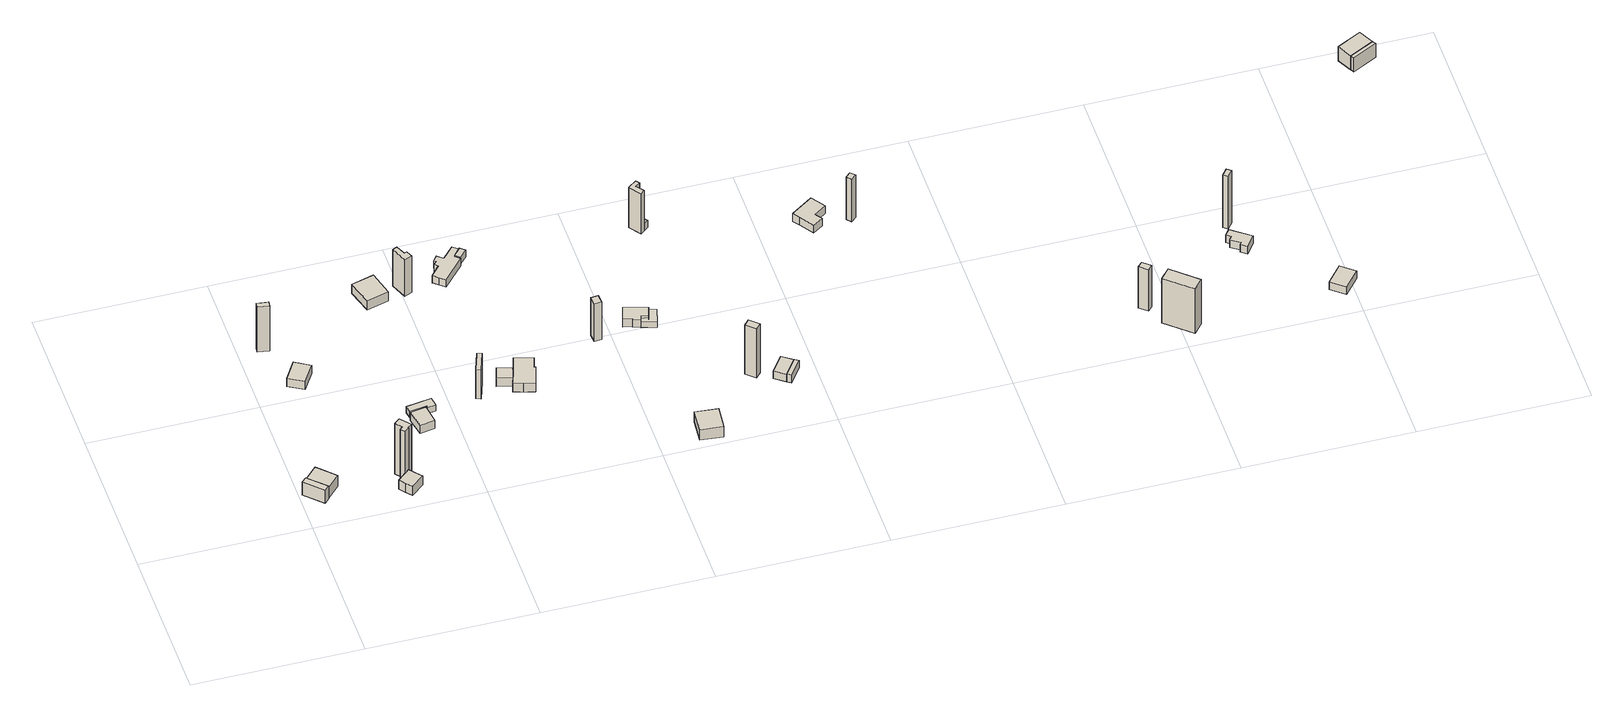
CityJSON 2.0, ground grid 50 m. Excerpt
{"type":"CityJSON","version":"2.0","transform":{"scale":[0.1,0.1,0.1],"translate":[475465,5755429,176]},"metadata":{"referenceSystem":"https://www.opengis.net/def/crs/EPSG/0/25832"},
"CityObjects":{
"building1":{"type":"Building","attributes":{"Gemeindeschluessel":"05766056","BezugspunktDach":"2100","function":"51009_1610","measuredHeight":4.81},"address":[{"country":"Germany"}],"geometry":[{"type":"Solid","lod":"1","boundaries":[[[[0,1,2,3]],[[4,5,6,7]],[[4,7,3,2]],[[5,4,2,1]],[[6,5,1,0]],[[7,6,0,3]]]]}]},
"building2":{"type":"Building","attributes":{"Gemeindeschluessel":"05766056","BezugspunktDach":"2000","function":"31001_1312","measuredHeight":4.97},"address":[{"country":"Germany","locality":"Oerlinghausen","thoroughfareNumber":"1082","thoroughfareName":"Brandsmühle"}],"geometry":[{"type":"Solid","lod":"1","boundaries":[[[[8,9,10,11]],[[12,13,14,15]],[[12,15,11,10]],[[13,12,10,9]],[[14,13,9,8]],[[15,14,8,11]]]]}]},
"building3":{"type":"Building","attributes":{"Gemeindeschluessel":"05766056","BezugspunktDach":"2000","function":"31001_2000","measuredHeight":17.01},"address":[{"country":"Germany","locality":"Oerlinghausen","thoroughfareNumber":"1069","thoroughfareName":"Brandsmühle"}],"geometry":[{"type":"Solid","lod":"1","boundaries":[[[[16,17,18,19]],[[20,21,22,23]],[[20,23,19,18]],[[21,20,18,17]],[[22,21,17,16]],[[23,22,16,19]]]]}]},
"building4":{"type":"Building","attributes":{"Gemeindeschluessel":"05766056","BezugspunktDach":"2000","function":"31001_1312","measuredHeight":3.41},"address":[{"country":"Germany","locality":"Oerlinghausen","thoroughfareNumber":"1069","thoroughfareName":"Brandsmühle"}],"geometry":[{"type":"Solid","lod":"1","boundaries":[[[[24,25,26,27]],[[28,29,30,31]],[[28,31,27,26]],[[29,28,26,25]],[[30,29,25,24]],[[31,30,24,27]]]]}]},
"building5":{"type":"Building","attributes":{"Gemeindeschluessel":"05766056","BezugspunktDach":"2000","function":"31001_1312","measuredHeight":3.71},"address":[{"country":"Germany","locality":"Oerlinghausen","thoroughfareNumber":"1089","thoroughfareName":"Brandsmühle"}],"geometry":[{"type":"Solid","lod":"1","boundaries":[[[[32,33,34,35,36,37]],[[38,39,40,41,42,43]],[[38,43,37,36]],[[39,38,36,35]],[[40,39,35,34]],[[41,40,34,33]],[[42,41,33,32]],[[43,42,32,37]]]]}]},
"building6":{"type":"Building","attributes":{"Gemeindeschluessel":"05766056","BezugspunktDach":"2000","function":"31001_2000","measuredHeight":18.99},"address":[{"country":"Germany","locality":"Oerlinghausen","thoroughfareNumber":"1089","thoroughfareName":"Brandsmühle"}],"geometry":[{"type":"Solid","lod":"1","boundaries":[[[[44,45,46,47,48,49,50,51]],[[52,53,54,55,56,57,58,59]],[[52,59,51,50]],[[53,52,50,49]],[[54,53,49,48]],[[55,54,48,47]],[[56,55,47,46]],[[57,56,46,45]],[[58,57,45,44]],[[59,58,44,51]]]]}]},
"building7":{"type":"Building","attributes":{"Gemeindeschluessel":"05766056","BezugspunktDach":"2000","function":"31001_1312","measuredHeight":3.38},"address":[{"country":"Germany","locality":"Oerlinghausen","thoroughfareNumber":"1083","thoroughfareName":"Brandsmühle"}],"geometry":[{"type":"Solid","lod":"1","boundaries":[[[[60,61,62,63]],[[64,65,66,67]],[[64,67,63,62]],[[65,64,62,61]],[[66,65,61,60]],[[67,66,60,63]]]]}]},
"building8":{"type":"Building","attributes":{"Gemeindeschluessel":"05766056","BezugspunktDach":"2000","function":"31001_2000","measuredHeight":2.27},"address":[{"country":"Germany","locality":"Oerlinghausen","thoroughfareNumber":"1083","thoroughfareName":"Brandsmühle"}],"geometry":[{"type":"Solid","lod":"1","boundaries":[[[[68,69,70,71,72,73]],[[74,75,76,77,78,79]],[[74,79,73,72]],[[75,74,72,71]],[[76,75,71,70]],[[77,76,70,69]],[[78,77,69,68]],[[79,78,68,73]]]]}]},
"building9":{"type":"Building","attributes":{"Gemeindeschluessel":"05766056","BezugspunktDach":"2000","function":"31001_1312","measuredHeight":3.84},"address":[{"country":"Germany","locality":"Oerlinghausen","thoroughfareNumber":"1074","thoroughfareName":"Brandsmühle"}],"geometry":[{"type":"Solid","lod":"1","boundaries":[[[[80,81,82,83]],[[84,85,86,87]],[[84,87,83,82]],[[85,84,82,81]],[[86,85,81,80]],[[87,86,80,83]]]]}]},
"building10":{"type":"Building","attributes":{"Gemeindeschluessel":"05766056","BezugspunktDach":"2000","function":"31001_2000","measuredHeight":11.06},"address":[{"country":"Germany","locality":"Oerlinghausen","thoroughfareNumber":"1084","thoroughfareName":"Brandsmühle"}],"geometry":[{"type":"Solid","lod":"1","boundaries":[[[[88,89,90,91]],[[92,93,94,95]],[[92,95,91,90]],[[93,92,90,89]],[[94,93,89,88]],[[95,94,88,91]]]]}]},
"building11":{"type":"Building","attributes":{"Gemeindeschluessel":"05766056","BezugspunktDach":"2000","function":"31001_2000","measuredHeight":13.69},"address":[{"country":"Germany","locality":"Oerlinghausen","thoroughfareNumber":"1074","thoroughfareName":"Brandsmühle"}],"geometry":[{"type":"Solid","lod":"1","boundaries":[[[[96,97,98,99,100,101]],[[102,103,104,105,106,107]],[[102,107,101,100]],[[103,102,100,99]],[[104,103,99,98]],[[105,104,98,97]],[[106,105,97,96]],[[107,106,96,101]]]]}]},
"building12":{"type":"Building","attributes":{"Gemeindeschluessel":"05766056","function":"31001_1312"},"address":[{"country":"Germany","locality":"Oerlinghausen","thoroughfareNumber":"1084","thoroughfareName":"Brandsmühle"}],"children":["building12-1","building12-2"]},
"building12-1":{"type":"BuildingPart","attributes":{"BezugspunktDach":"2000","measuredHeight":3.78},"parents":["building12"],"geometry":[{"type":"Solid","lod":"1","boundaries":[[[[108,109,110,111,112,113,114,115,116]],[[117,118,119,120,121,122,123,124,125]],[[117,125,116,115]],[[118,117,115,114]],[[119,118,114,113]],[[120,119,113,112]],[[121,120,112,111]],[[122,121,111,110]],[[123,122,110,109]],[[124,123,109,108]],[[125,124,108,116]]]]}]},
"building12-2":{"type":"BuildingPart","attributes":{"BezugspunktDach":"2000","measuredHeight":3.1},"parents":["building12"],"geometry":[{"type":"Solid","lod":"1","boundaries":[[[[126,127,128,129,130]],[[120,131,132,133,134]],[[120,134,130,129]],[[131,120,129,128]],[[132,131,128,127]],[[133,132,127,126]],[[134,133,126,130]]]]}]},
"building13":{"type":"Building","attributes":{"Gemeindeschluessel":"05766056","BezugspunktDach":"2000","function":"31001_1312","measuredHeight":3.54},"address":[{"country":"Germany","locality":"Oerlinghausen","thoroughfareNumber":"1075","thoroughfareName":"Brandsmühle"}],"geometry":[{"type":"Solid","lod":"1","boundaries":[[[[135,136,137,138,139,140,141,142,143,144,145,146,147,148]],[[149,150,151,152,153,154,155,156,157,158,159,160,161,162]],[[149,162,148,147]],[[150,149,147,146]],[[151,150,146,145]],[[152,151,145,144]],[[153,152,144,143]],[[154,153,143,142]],[[155,154,142,141]],[[156,155,141,140]],[[157,156,140,139]],[[158,157,139,138]],[[159,158,138,137]],[[160,159,137,136]],[[161,160,136,135]],[[162,161,135,148]]]]}]},
"building14":{"type":"Building","attributes":{"Gemeindeschluessel":"05766056","BezugspunktDach":"2000","function":"51009_1610","measuredHeight":2.53},"address":[{"country":"Germany"}],"geometry":[{"type":"Solid","lod":"1","boundaries":[[[[163,164,165,166]],[[167,168,169,170]],[[167,170,166,165]],[[168,167,165,164]],[[169,168,164,163]],[[170,169,163,166]]]]}]},
"building15":{"type":"Building","attributes":{"Gemeindeschluessel":"05766056","BezugspunktDach":"2000","function":"31001_2000","measuredHeight":14.2},"address":[{"country":"Germany","locality":"Oerlinghausen","thoroughfareNumber":"1085","thoroughfareName":"Brandsmühle"}],"geometry":[{"type":"Solid","lod":"1","boundaries":[[[[171,172,173,174]],[[175,176,177,178]],[[175,178,174,173]],[[176,175,173,172]],[[177,176,172,171]],[[178,177,171,174]]]]}]},
"building16":{"type":"Building","attributes":{"Gemeindeschluessel":"05766056","BezugspunktDach":"2000","function":"31001_1312","measuredHeight":4.59},"address":[{"country":"Germany","locality":"Oerlinghausen","thoroughfareNumber":"1090","thoroughfareName":"Brandsmühle"}],"geometry":[{"type":"Solid","lod":"1","boundaries":[[[[179,180,181,182]],[[183,184,185,186]],[[183,186,182,181]],[[184,183,181,180]],[[185,184,180,179]],[[186,185,179,182]]]]}]},
"building17":{"type":"Building","attributes":{"Gemeindeschluessel":"05766056","BezugspunktDach":"2000","function":"31001_1312","measuredHeight":2.93},"address":[{"country":"Germany","locality":"Oerlinghausen","thoroughfareNumber":"1085","thoroughfareName":"Brandsmühle"}],"geometry":[{"type":"Solid","lod":"1","boundaries":[[[[187,188,189,190,191,192,193,194]],[[195,196,197,198,199,200,201,202]],[[195,202,194,193]],[[196,195,193,192]],[[197,196,192,191]],[[198,197,191,190]],[[199,198,190,189]],[[200,199,189,188]],[[201,200,188,187]],[[202,201,187,194]]]]}]},
"building18":{"type":"Building","attributes":{"Gemeindeschluessel":"05766056","BezugspunktDach":"2000","function":"51009_1610","measuredHeight":2.25},"address":[{"country":"Germany"}],"geometry":[{"type":"Solid","lod":"1","boundaries":[[[[203,204,205,206,207,208]],[[209,210,211,212,213,214]],[[209,214,208,207]],[[210,209,207,206]],[[211,210,206,205]],[[212,211,205,204]],[[213,212,204,203]],[[214,213,203,208]]]]}]},
"building19":{"type":"Building","attributes":{"Gemeindeschluessel":"05766056","BezugspunktDach":"2100","function":"31001_2000","measuredHeight":18.45},"address":[{"country":"Germany","locality":"Oerlinghausen","thoroughfareNumber":"1086","thoroughfareName":"Brandsmühle"}],"geometry":[{"type":"Solid","lod":"1","boundaries":[[[[215,216,217,218]],[[219,220,221,222]],[[219,222,218,217]],[[220,219,217,216]],[[221,220,216,215]],[[222,221,215,218]]]]}]},
"building20":{"type":"Building","attributes":{"Gemeindeschluessel":"05766056","BezugspunktDach":"2100","function":"31001_2000","measuredHeight":15.15},"address":[{"country":"Germany","locality":"Oerlinghausen","thoroughfareNumber":"1077","thoroughfareName":"Brandsmühle"}],"geometry":[{"type":"Solid","lod":"1","boundaries":[[[[223,224,225,226,227,228]],[[229,230,231,232,233,234]],[[229,234,228,227]],[[230,229,227,226]],[[231,230,226,225]],[[232,231,225,224]],[[233,232,224,223]],[[234,233,223,228]]]]}]},
"building21":{"type":"Building","attributes":{"Gemeindeschluessel":"05766056","BezugspunktDach":"2000","function":"51009_1610","measuredHeight":2.56},"address":[{"country":"Germany"}],"geometry":[{"type":"Solid","lod":"1","boundaries":[[[[235,236,237,238]],[[234,233,232,239]],[[234,239,238,237]],[[233,234,237,236]],[[232,233,236,235]],[[239,232,235,238]]]]}]},
"building22":{"type":"Building","attributes":{"Gemeindeschluessel":"05766056","BezugspunktDach":"2000","function":"31001_1312","measuredHeight":2.8},"address":[{"country":"Germany","locality":"Oerlinghausen","thoroughfareNumber":"1086","thoroughfareName":"Brandsmühle"}],"geometry":[{"type":"Solid","lod":"1","boundaries":[[[[240,241,242,243]],[[244,245,246,247]],[[244,247,243,242]],[[245,244,242,241]],[[246,245,241,240]],[[247,246,240,243]]]]}]},
"building23":{"type":"Building","attributes":{"Gemeindeschluessel":"05766056","BezugspunktDach":"2000","function":"51009_1610","measuredHeight":2.9},"address":[{"country":"Germany"}],"geometry":[{"type":"Solid","lod":"1","boundaries":[[[[248,249,250,251]],[[252,244,247,253]],[[252,253,251,250]],[[244,252,250,249]],[[247,244,249,248]],[[253,247,248,251]]]]}]},
"building24":{"type":"Building","attributes":{"Gemeindeschluessel":"05766056","BezugspunktDach":"2000","function":"31001_1312","measuredHeight":3.66},"address":[{"country":"Germany","locality":"Oerlinghausen","thoroughfareNumber":"1080","thoroughfareName":"Brandsmühle"}],"geometry":[{"type":"Solid","lod":"1","boundaries":[[[[254,255,256,257,258,259,260,261]],[[262,263,264,265,266,267,268,269]],[[262,269,261,260]],[[263,262,260,259]],[[264,263,259,258]],[[265,264,258,257]],[[266,265,257,256]],[[267,266,256,255]],[[268,267,255,254]],[[269,268,254,261]]]]}]},
"building25":{"type":"Building","attributes":{"Gemeindeschluessel":"05766056","BezugspunktDach":"2100","function":"31001_2000","measuredHeight":15.98},"address":[{"country":"Germany","locality":"Oerlinghausen","thoroughfareNumber":"1080","thoroughfareName":"Brandsmühle"}],"geometry":[{"type":"Solid","lod":"1","boundaries":[[[[270,271,272,273]],[[274,275,276,277]],[[274,277,273,272]],[[275,274,272,271]],[[276,275,271,270]],[[277,276,270,273]]]]}]},
"building26":{"type":"Building","attributes":{"Gemeindeschluessel":"05766056","BezugspunktDach":"2000","function":"31001_2000","measuredHeight":15.56},"address":[{"country":"Germany","locality":"Oerlinghausen","thoroughfareNumber":"1015a","thoroughfareName":"Hudeweg"}],"geometry":[{"type":"Solid","lod":"1","boundaries":[[[[278,279,280,281]],[[282,283,284,285]],[[282,285,281,280]],[[283,282,280,279]],[[284,283,279,278]],[[285,284,278,281]]]]}]},
"building27":{"type":"Building","attributes":{"Gemeindeschluessel":"05766056","BezugspunktDach":"2000","function":"31001_1312","measuredHeight":16.77},"address":[{"country":"Germany","locality":"Oerlinghausen","thoroughfareNumber":"1015a","thoroughfareName":"Hudeweg"}],"geometry":[{"type":"Solid","lod":"1","boundaries":[[[[286,287,288,289]],[[290,291,292,293]],[[290,293,289,288]],[[291,290,288,287]],[[292,291,287,286]],[[293,292,286,289]]]]}]},
"building28":{"type":"Building","attributes":{"Gemeindeschluessel":"05766056","BezugspunktDach":"2000","function":"31001_1312","measuredHeight":2.92},"address":[{"country":"Germany","locality":"Oerlinghausen","thoroughfareNumber":"1016","thoroughfareName":"Hudeweg"}],"geometry":[{"type":"Solid","lod":"1","boundaries":[[[[294,295,296,297,298,299,300,301]],[[302,303,304,305,306,307,308,309]],[[302,309,301,300]],[[303,302,300,299]],[[304,303,299,298]],[[305,304,298,297]],[[306,305,297,296]],[[307,306,296,295]],[[308,307,295,294]],[[309,308,294,301]]]]}]},
"building29":{"type":"Building","attributes":{"Gemeindeschluessel":"05766056","BezugspunktDach":"2000","function":"31001_2000","measuredHeight":19.77},"address":[{"country":"Germany","locality":"Oerlinghausen","thoroughfareNumber":"1016","thoroughfareName":"Hudeweg"}],"geometry":[{"type":"Solid","lod":"1","boundaries":[[[[310,311,312,313]],[[314,315,316,317]],[[314,317,313,312]],[[315,314,312,311]],[[316,315,311,310]],[[317,316,310,313]]]]}]},
"building30":{"type":"Building","attributes":{"Gemeindeschluessel":"05766056","BezugspunktDach":"2000","function":"31001_1312","measuredHeight":2.85},"address":[{"country":"Germany","locality":"Oerlinghausen","thoroughfareNumber":"1014","thoroughfareName":"Hudeweg"}],"geometry":[{"type":"Solid","lod":"1","boundaries":[[[[318,319,320,321]],[[322,323,324,325]],[[322,325,321,320]],[[323,322,320,319]],[[324,323,319,318]],[[325,324,318,321]]]]}]},
"building31":{"type":"Building","attributes":{"Gemeindeschluessel":"05766056","BezugspunktDach":"2000","function":"31001_3200","measuredHeight":6.51},"address":[{"country":"Germany","locality":"Oerlinghausen","thoroughfareNumber":"1001","thoroughfareName":"Unter d. Menkhauser Berge"}],"geometry":[{"type":"Solid","lod":"1","boundaries":[[[[326,327,328,329]],[[330,331,332,333]],[[330,333,329,328]],[[331,330,328,327]],[[332,331,327,326]],[[333,332,326,329]]]]}]},
"building32":{"type":"Building","attributes":{"Gemeindeschluessel":"05766056","BezugspunktDach":"2000","function":"51009_1610","measuredHeight":6.28},"address":[{"country":"Germany"}],"geometry":[{"type":"Solid","lod":"1","boundaries":[[[[329,328,334,335]],[[336,337,338,339]],[[336,339,335,334]],[[337,336,334,328]],[[338,337,328,329]],[[339,338,329,335]]]]}]}
},
"vertices":[
[24,148,49],[10,134,49],[61,84,49],[75,98,49],[61,84,1],[10,134,1],[24,148,1],[75,98,1],
[63,188,42],[24,148,42],[75,98,42],[113,138,42],[75,98,2],[24,148,2],[63,188,2],[113,138,2],
[50,704,193],[48,689,193],[82,684,193],[84,699,193],[82,684,23],[48,689,23],[50,704,23],[84,699,23],
[124,600,46],[89,543,46],[134,516,46],[169,573,46],[134,516,16],[89,543,16],[124,600,16],[169,573,16],
[319,84,45],[304,102,45],[267,70,45],[281,52,45],[296,35,45],[334,67,45],[296,35,11],[281,52,11],[267,70,11],[304,102,11],[319,84,11],[334,67,11],
[304,103,203],[316,113,203],[290,143,203],[273,129,203],[289,110,203],[281,103,203],[291,90,203],[304,102,203],[291,90,13],[281,103,13],[289,110,13],[273,129,13],[290,143,13],[316,113,13],[304,103,13],[304,102,13],
[419,321,50],[372,313,50],[383,256,50],[428,264,50],[383,256,19],[372,313,19],[419,321,19],[428,264,19],
[371,346,42],[374,325,42],[425,333,42],[426,327,42],[450,330,42],[446,358,42],[450,330,19],[426,327,19],[425,333,19],[374,325,19],[371,346,19],[446,358,19],
[428,849,64],[361,831,64],[382,755,64],[448,773,64],[382,755,30],[361,831,30],[428,849,30],[448,773,30],
[587,395,139],[566,336,139],[580,331,139],[601,390,139],[580,331,28],[566,336,28],[587,395,28],[601,390,28],
[476,826,168],[496,777,168],[519,786,168],[510,807,168],[502,804,168],[490,832,168],[502,804,31],[510,807,31],[519,786,31],[496,777,31],[476,826,31],[490,832,31],
[743,370,68],[754,404,68],[726,413,68],[698,421,68],[676,348,68],[669,327,68],[697,318,68],[729,309,68],[747,369,68],[729,309,34],[697,318,34],[669,327,34],[676,348,34],[698,421,34],[726,413,34],[754,404,34],[743,370,34],[747,369,34],
[687,387,65],[644,400,65],[632,361,65],[676,348,65],[685,381,65],[632,361,34],[644,400,34],[687,387,34],[685,381,34],
[682,883,62],[666,897,62],[632,859,62],[615,874,62],[602,858,62],[608,853,62],[599,843,62],[609,834,62],[582,803,62],[598,789,62],[614,775,62],[676,845,62],[662,858,62],[683,882,62],[662,858,35],[676,845,35],[614,775,35],[598,789,35],[582,803,35],[609,834,35],[599,843,35],[608,853,35],[602,858,35],[615,874,35],[632,859,35],[666,897,35],[682,883,35],[683,882,35],
[683,882,66],[662,858,66],[676,845,66],[698,869,66],[676,845,41],[662,858,41],[683,882,41],[698,869,41],
[957,476,182],[936,474,182],[938,448,182],[959,449,182],[938,448,40],[936,474,40],[957,476,40],[959,449,40],
[1114,82,60],[1107,10,60],[1174,3,60],[1181,75,60],[1174,3,21],[1107,10,21],[1114,82,21],[1181,75,21],
[1041,523,72],[1028,478,72],[1054,471,72],[1054,469,72],[1075,463,72],[1079,477,72],[1100,471,72],[1110,502,72],[1100,471,43],[1079,477,43],[1075,463,43],[1054,469,43],[1054,471,43],[1028,478,43],[1041,523,43],[1110,502,43],
[1110,502,65],[1100,471,65],[1079,477,65],[1075,463,65],[1118,450,65],[1131,496,65],[1118,450,42],[1075,463,42],[1079,477,42],[1100,471,42],[1110,502,42],[1131,496,42],
[1312,228,220],[1297,211,220],[1323,187,220],[1338,204,220],[1323,187,35],[1297,211,35],[1312,228,35],[1338,204,35],
[1173,838,205],[1187,848,205],[1179,859,205],[1154,840,205],[1179,806,205],[1191,815,205],[1179,806,53],[1154,840,53],[1179,859,53],[1187,848,53],[1173,838,53],[1191,815,53],
[1187,848,79],[1173,838,79],[1191,815,79],[1204,825,79],[1204,825,53],
[1403,224,61],[1367,174,61],[1398,151,61],[1434,201,61],[1398,151,33],[1367,174,33],[1403,224,33],[1434,201,33],
[1434,201,62],[1398,151,62],[1410,143,62],[1446,193,62],[1410,143,33],[1446,193,33],
[1646,708,88],[1683,733,88],[1669,754,88],[1654,774,88],[1588,729,88],[1602,709,88],[1630,668,88],[1660,688,88],[1630,668,59],[1602,709,59],[1588,729,59],[1654,774,59],[1669,754,59],[1683,733,59],[1646,708,59],[1660,688,59],
[1745,708,219],[1731,694,219],[1743,681,219],[1758,695,219],[1743,681,59],[1731,694,59],[1745,708,59],[1758,695,59],
[2419,178,180],[2406,164,180],[2429,144,180],[2442,158,180],[2429,144,24],[2406,164,24],[2419,178,24],[2442,158,24],
[2480,129,183],[2453,98,183],[2528,32,183],[2555,62,183],[2528,32,15],[2453,98,15],[2480,129,15],[2555,62,15],
[2718,345,69],[2704,327,69],[2717,317,69],[2709,306,69],[2736,287,69],[2731,280,69],[2749,267,69],[2775,302,69],[2749,267,40],[2731,280,40],[2736,287,40],[2709,306,40],[2717,317,40],[2704,327,40],[2718,345,40],[2775,302,40],
[2729,405,240],[2713,385,240],[2726,375,240],[2742,395,240],[2726,375,42],[2713,385,42],[2729,405,42],[2742,395,42],
[2966,122,68],[2922,69,68],[2962,36,68],[3006,89,68],[2962,36,39],[2922,69,39],[2966,122,39],[3006,89,39],
[3260,907,153],[3188,869,153],[3210,825,153],[3283,862,153],[3210,825,100],[3188,869,100],[3260,907,100],[3283,862,100],
[3216,814,153],[3289,852,153],[3216,814,101],[3210,825,101],[3283,862,101],[3289,852,101]
]}
